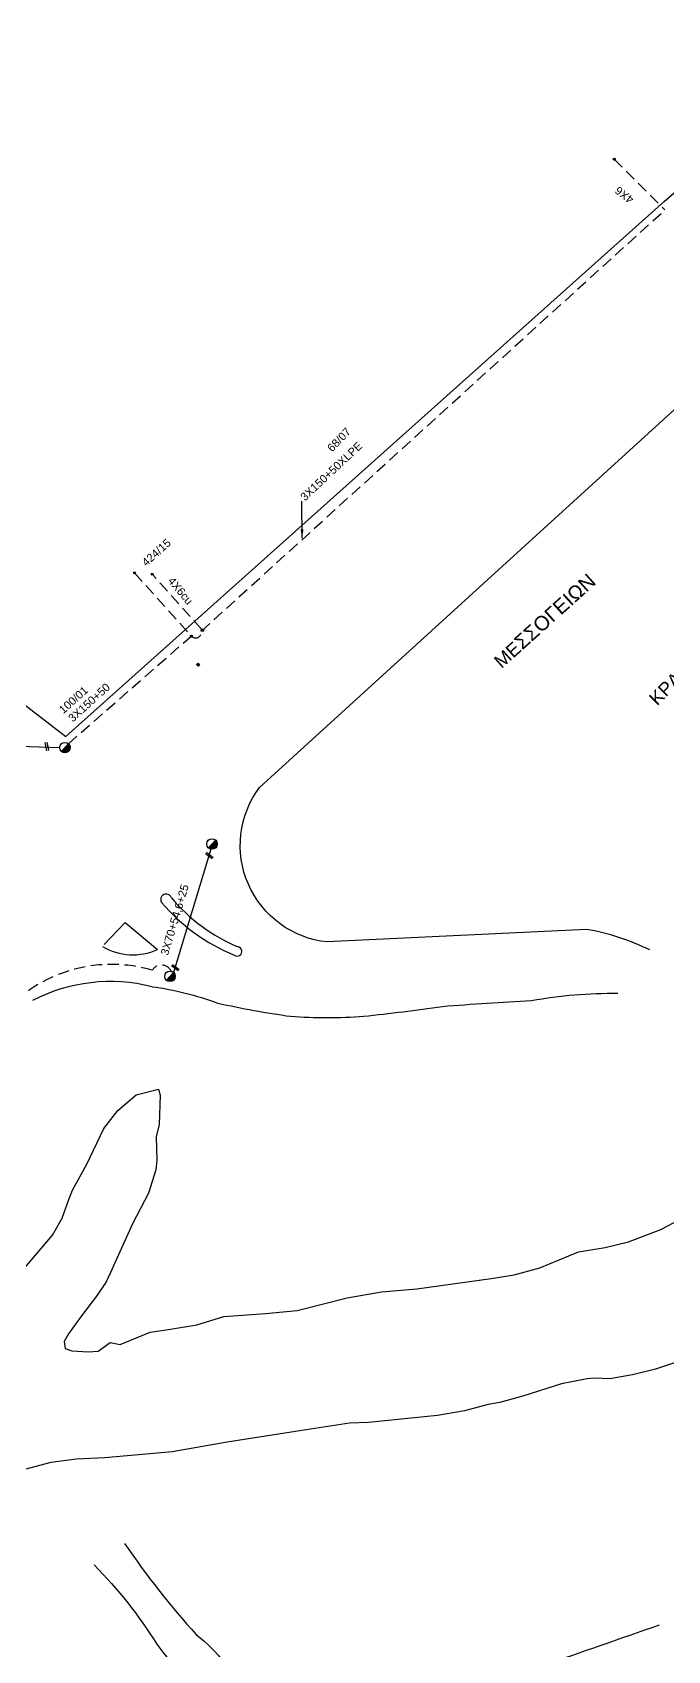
# Model space of a CAD drawing. Header units: millimetres. Extents: x 745 to 5694, y 762 to 3401.
# Drawn here: x 1002.5 to 1145.3, y 1343.8 to 1707.7 of the extents above; entities that cross this region are included whole.
import ezdxf

# ---------------------------------------------------------------- set-up
doc = ezdxf.new("R2010")
doc.units = ezdxf.units.MM
doc.linetypes.add('DASHED', pattern=[19.05, 12.7, -6.35])
for name, color, linetype in [('Άγνωστα', 7, 'Continuous'), ('Επιγραφές - Σχήματα', 7, 'Continuous'), ('Μηχανική τομή', 7, 'Continuous'), ('Στύλος ΦΜ', 7, 'Continuous'), ('Στύλος ΦΜ @ 1', 7, 'Continuous'), ('Συνδέσεις', 7, 'Continuous'), ('Συνεστραμμένα ΧΤ   3x70+54.6+25 AL', 7, 'SYN_LINE'), ('Υπόβαθρο ΔΕΗ', 7, 'Continuous'), ('Υπόγεια καλώδια Παροχών ΧΤ   4x50AL', 7, 'DASHED'), ('Υπόγεια καλώδια Παροχών ΧΤ   4x6', 7, 'DASHED')]:
    doc.layers.add(name, color=color, linetype=linetype)
doc.styles.add('arial', font='arial.ttf')
doc.styles.get("Standard").update_dxf_attribs({"font": 'arial.ttf'})
doc.linetypes.add('SYN_LINE', pattern='A,0.5,-0.0001,["/\\/\\/\\/",Standard,S=0.1,R=0,X=0,Y=-0.05],-0.25', length=0.7501)
doc.dimstyles.new('ISO-25', dxfattribs={"dimtxt": 2.5, "dimasz": 2.5, "dimexe": 1.25, "dimexo": 0.625, "dimtad": 1, "dimtxsty": 'Standard', "dimcen": 2.5, "dimadec": 0, "dimazin": 0, "dimtfac": 1, "dimtmove": 0, "dimatfit": 3, "dimfxl": 1, "dimarcsym": 0})

# ---------------------------------------------------------------- blocks, each defined once
blk = doc.blocks.new('ΥΠΑΡΧΩΝ ΤΣΙΜΕΝΤΕΝΙΟΣ ΣΤΥΛΟΣ')
at = {"layer": 'Στύλος ΦΜ'}
blk.add_hatch(color=256, dxfattribs=at).paths.add_polyline_path([(-1.29, -2.28, 0.574793), (2.62, 0, 0.268822), (1.3, 2.27)])
blk.add_line((-1.29, -2.28), (1.3, 2.27), dxfattribs=at)
blk.add_circle((0, 0), 2.62, dxfattribs=at)
at = {"layer": 'Στύλος ΦΜ', "flags": 4}
for tag, p in [('ΑΡΙΘΜΟΣ', (-4.68, 8.05)), ('ΤΥΠΟΣ', (-4.91, 3.03))]:
    blk.add_attdef(tag, p, '', height=4, dxfattribs=at)
blk = doc.blocks.new('_ΣΥΝΔΕΣΗ')
at = {"layer": 'Συνδέσεις', "linetype": 'SYN_LINE', "ltscale": 40}
blk.add_hatch(color=256, dxfattribs=at).paths.add_polyline_path([(0.5, -0.01, 1), (-0.5, -0.01, 1)])
at = {"layer": 'Συνδέσεις'}
blk.add_circle((0, -0.01), 0.5, dxfattribs=at)
blk = doc.blocks.new('ΜΗΧΑΝΙΚΗ ΤΟΜΗ')
at = {"layer": 'Μηχανική τομή', "ltscale": 40}
for p, q in [((-1.89, 0.78), (1.89, 0.78)), ((1.89, 0), (-1.89, 0))]:
    blk.add_line(p, q, dxfattribs=at)
blk = doc.blocks.new('TSONTA XT1')
at = {"ltscale": 40}
h = blk.add_hatch(color=256, dxfattribs=at)
h.dxf.hatch_style = 1
h.paths.add_polyline_path([(596, 2487.7), (597.1, 2488.8), (596, 2489.9), (594.9, 2488.8)])
blk.add_lwpolyline([(594.9, 2488.8), (596, 2489.9), (597.1, 2488.8), (596, 2487.7)], close=True, dxfattribs=at)

msp = doc.modelspace()

# ---------------------------------------------------------------- linework, layer by layer
at = {"layer": 'Άγνωστα', "ltscale": 0.2}
msp.add_line((1067.4, 1597.49), (1067.4, 1597.49), dxfattribs=at)
at = {"layer": 'Άγνωστα', "color": 27, "linetype": 'DASHED', "ltscale": 0.2}
msp.add_lwpolyline([(1038.27, 1571.97, 0.752133), (1040.52, 1573.06), (1144.74, 1667.8)], format="xyb", dxfattribs=at)
for points in [[(1025.49, 1586.15), (1038.27, 1571.97)], [(1010.64, 1547.74), (1038.27, 1571.97)]]:
    msp.add_lwpolyline(points, dxfattribs=at)
at = {"layer": 'Άγνωστα', "color": 27, "linetype": 'SYN_LINE', "ltscale": 20}
msp.add_lwpolyline([(983.43, 1547.71), (1008.66, 1546.91)], dxfattribs=at)
at = {"layer": 'Άγνωστα', "color": 6, "linetype": 'DASHED', "ltscale": 0.2}
msp.add_lwpolyline([(1029.49, 1496.8, -0.608089), (1033.74, 1496.58)], format="xyb", dxfattribs=at)
msp.add_arc((1020.33, 1465.63), 32.49, 73.615, 136.1743, dxfattribs=at)
at = {"layer": 'Συνεστραμμένα ΧΤ   3x70+54.6+25 AL', "color": 6, "linetype": 'SYN_LINE', "ltscale": 20}
msp.add_lwpolyline([(1042.65, 1524.05), (1034.28, 1496.29)], dxfattribs=at)
at = {"layer": 'Υπόβαθρο ΔΕΗ'}
msp.add_line((1060.59, 1486.44), (1060.59, 1486.44), dxfattribs=at)
for points in [[(782.06, 1725.37), (1010.06, 1549.34), (1144.55, 1669.73, 0.332516), (1169.82, 1769.43), (1159.23, 1801.27)], [(1141.33, 1501.36, 0.072712), (1127.07, 1505.99), (1068.82, 1503.17, -0.582347), (1053.62, 1537.94), (1174.61, 1648.16, -0.338916), (1201.43, 1651.45), (1513.38, 1301.14)], [(1029.43, 1493.1, -0.056441), (1044.18, 1489.42, 0.019356), (1060.59, 1486.44, 0.035678), (1077, 1486.47, 0.0105), (1094.7, 1488.68, -0.006306), (1114.74, 1490.01, -0.046717), (1134.16, 1491.63)], [(1023.27, 1367.91, 0.035572), (1039.37, 1347.4, -0.059654), (1045.69, 1341.09, -0.136119), (1048.38, 1335.36, 0.589984), (1069.06, 1319.68, 0.005504), (1084.38, 1330.15, -0.056694), (1097.01, 1336.46, -0.079776), (1106.32, 1338.2, 0.035539), (1117.21, 1340.43, 0.000037), (1143.51, 1349.58, 0.45007)], [(1016.42, 1363.06, -0.056241), (1030.51, 1345.21, -0.035485), (1040.34, 1330.68, -0.203442), (1044.44, 1322.14, -0.418623), (1041.22, 1307.42, 0.007701), (1026.04, 1298.55, 0.107373), (1014.89, 1291.51, 0.01455), (980.66, 1269.75, 0.001907), (959.02, 1256.49, -0.044347), (931.7, 1243.9, -0.426903), (927.49, 1245.53), (902.43, 1277.49)]]:
    msp.add_lwpolyline(points, format="xyb", dxfattribs=at)
for points in [[(1018.71, 1502.61), (1023.36, 1507.58), (1030.66, 1501.49)], [(997.77, 1426.26), (1007.04, 1437.25), (1009.2, 1441.02), (1010.7, 1445.25), (1011.53, 1447.37), (1014.79, 1453.16), (1018.57, 1461.19), (1021.75, 1465.25), (1025.88, 1468.79), (1030.86, 1470.03), (1031.24, 1468.73), (1031.01, 1462.09), (1030.4, 1459.37), (1030.53, 1454.12), (1030.28, 1451.89), (1028.65, 1446.7), (1025.05, 1439.76), (1020.08, 1428.83), (1019.06, 1426.58), (1016.76, 1423.24), (1013.59, 1419.06), (1010.69, 1415.04), (1009.65, 1413.3), (1009.92, 1411.75), (1011.44, 1411.2), (1015.16, 1411.01), (1017.31, 1411.12), (1020.03, 1413.09), (1022.25, 1412.65), (1029.01, 1415.44), (1033.56, 1416.07), (1039.47, 1417.05), (1045.59, 1418.96), (1054.92, 1419.61), (1062.09, 1420.27), (1073.28, 1423.1), (1081.01, 1424.5), (1088.99, 1425.14), (1105.67, 1427.45), (1110.81, 1428.28), (1116.62, 1429.91), (1125.33, 1433.47), (1131.32, 1434.48), (1136.51, 1435.7), (1143.79, 1438.5), (1148.08, 1440.72)], [(1147.77, 1408.84), (1142.62, 1407.06), (1137.44, 1405.85), (1132.37, 1404.95), (1128.83, 1405.03), (1127.22, 1404.9), (1121.51, 1403.81), (1112.98, 1401.07), (1107.62, 1399.6), (1104.96, 1399.14), (1099.67, 1397.69), (1093.57, 1396.67), (1078.1, 1395.12), (1073.82, 1394.93), (1069.94, 1394.33), (1064.12, 1393.42), (1046.36, 1390.7), (1033.94, 1388.49), (1018.81, 1387.17), (1012.45, 1386.84), (1006.67, 1386.1), (1000.8, 1384.53)]]:
    msp.add_lwpolyline(points, dxfattribs=at)
for centre, radius, start, end in [((1032.62, 1512.69), 1.24, 19.9772, 209.8252), ((1064.22, 1539.95), 42.96, 220.4703, 247.7175), ((1063.9, 1538.24), 39.22, 219.8414, 247.2542), ((1025.12, 1513.53), 13.25, 238.9873, 294.6924), ((1048.56, 1501.04), 1.05, 232.8069, 80.6653), ((1020.06, 1456.05), 38.21, 75.7991, 117.2899)]:
    msp.add_arc(centre, radius, start, end, dxfattribs=at)
at = {"layer": 'Υπόγεια καλώδια Παροχών ΧΤ   4x6', "color": 27, "ltscale": 0.2}
msp.add_lwpolyline([(1133.34, 1679.19), (1144.74, 1667.8)], dxfattribs=at)
at = {"layer": 'Υπόγεια καλώδια Παροχών ΧΤ   4x6', "color": 27, "linetype": 'DASHED', "ltscale": 0.2}
msp.add_lwpolyline([(1040.54, 1573.54), (1029.47, 1585.88)], dxfattribs=at)

# ---------------------------------------------------------------- block references
at = {"layer": 'Μηχανική τομή'}
for p, xscale, yscale, zscale, rotation in [((1005.97, 1547.15), 0.5000000000001195, 0.5000000000001195, 0.5000000000001195, 101.141614761364), ((1042.22, 1522.44), 0.4999999999999915, 0.4999999999999915, 0.4999999999999915, 322.3318594266235), ((1034.55, 1497.22), 0.4999999999999915, 0.4999999999999915, 0.4999999999999915, 322.3318594266235)]:
    msp.add_blockref('ΜΗΧΑΝΙΚΗ ΤΟΜΗ', p, dxfattribs=dict(at, xscale=xscale, yscale=yscale, zscale=zscale, rotation=rotation))
at = {"layer": 'Στύλος ΦΜ @ 1', "ltscale": 40, "xscale": 0.4499999999996779, "yscale": 0.4499999999996779, "zscale": 0.4499999999996779, "rotation": 346.8465568456768}
for p in [(1009.84, 1546.88), (1042.92, 1525.19), (1033.48, 1495.43)]:
    msp.add_blockref('ΥΠΑΡΧΩΝ ΤΣΙΜΕΝΤΕΝΙΟΣ ΣΤΥΛΟΣ', p, dxfattribs=at)
at = {"layer": 'Συνδέσεις'}
for name, p, xscale, yscale, zscale in [('_ΣΥΝΔΕΣΗ', (1133.35, 1679.2), 0.4500000000000455, 0.4500000000000455, 0.4500000000000455), ('_ΣΥΝΔΕΣΗ', (1025.49, 1586.16), 0.4499999999998181, 0.4499999999998181, 0.4499999999998181), ('_ΣΥΝΔΕΣΗ', (1029.48, 1585.89), 0.4499999999998181, 0.4499999999998181, 0.4499999999998181), ('_ΣΥΝΔΕΣΗ', (1038.27, 1571.97), 0.4499999999998181, 0.4499999999998181, 0.4499999999998181), ('TSONTA XT1', (856.51, 800.2), 0.3075184835441075, 0.3075184835441075, 0.3075184835441075)]:
    msp.add_blockref(name, p, dxfattribs=dict(at, xscale=xscale, yscale=yscale, zscale=zscale))
at = {"layer": 'Συνδέσεις', "xscale": 0.3075184835441075, "yscale": 0.3075184835441075, "zscale": 0.3075184835441075, "rotation": 42.26935462335805}
msp.add_blockref('TSONTA XT1', (1419.93, 883.67), dxfattribs=at)

# ---------------------------------------------------------------- texts
at = {"layer": 'Άγνωστα', "char_height": 1.8, "width": 69.1904, "attachment_point": 1, "style": 'arial'}
for s, insert, rotation in [('3X150+50XLPE', (1062.57, 1603.53), 43.2071), ('3X150+50', (1010.4, 1553.82), 42)]:
    msp.add_mtext(s, dxfattribs=dict(at, insert=insert, rotation=rotation))
at = {"layer": 'Επιγραφές - Σχήματα', "width": 69.1904, "attachment_point": 1, "style": 'arial'}
for s, insert, char_height, rotation in [('68/07', (1068.62, 1614.5), 1.8, 45.8645), ('424/15', (1026.94, 1588.87), 1.8, 42), ('ME{\\H1.083x;ΣΣOΓEIΩN}', (1105.83, 1566.95), 3, 41.9927), ('KPATIKO', (1140.87, 1558.26), 3, 45.048), ('100/01', (1008.3, 1555.7), 1.8, 42)]:
    msp.add_mtext(s, dxfattribs=dict(at, insert=insert, char_height=char_height, rotation=rotation))
at = {"layer": 'Συνεστραμμένα ΧΤ   3x70+54.6+25 AL', "insert": (1031.3, 1500.51), "char_height": 1.8, "width": 69.1904, "attachment_point": 1, "rotation": 73.4298, "style": 'arial'}
msp.add_mtext('3X70+54,6+25', dxfattribs=at)
at = {"layer": 'Υπόγεια καλώδια Παροχών ΧΤ   4x50AL', "insert": (1034.23, 1585.46), "char_height": 1.8, "width": 69.1904, "attachment_point": 1, "rotation": 310, "style": 'arial'}
msp.add_mtext('4X6cu', dxfattribs=at)
at = {"layer": 'Υπόγεια καλώδια Παροχών ΧΤ   4x6', "insert": (1136.84, 1669.07), "char_height": 1.8, "width": 69.1904, "attachment_point": 1, "rotation": 142.9025, "style": 'arial'}
msp.add_mtext('4X6', dxfattribs=at)

# ---------------------------------------------------------------- leaders
at = {"layer": 'Επιγραφές - Σχήματα', "ltscale": 40}
msp.add_leader([(1063.18, 1593.95), (1063.08, 1602.3)], dimstyle='ISO-25', override={"dimasz": 2, "dimtad": 0}, dxfattribs=at)

doc.saveas('drawing.dxf')
